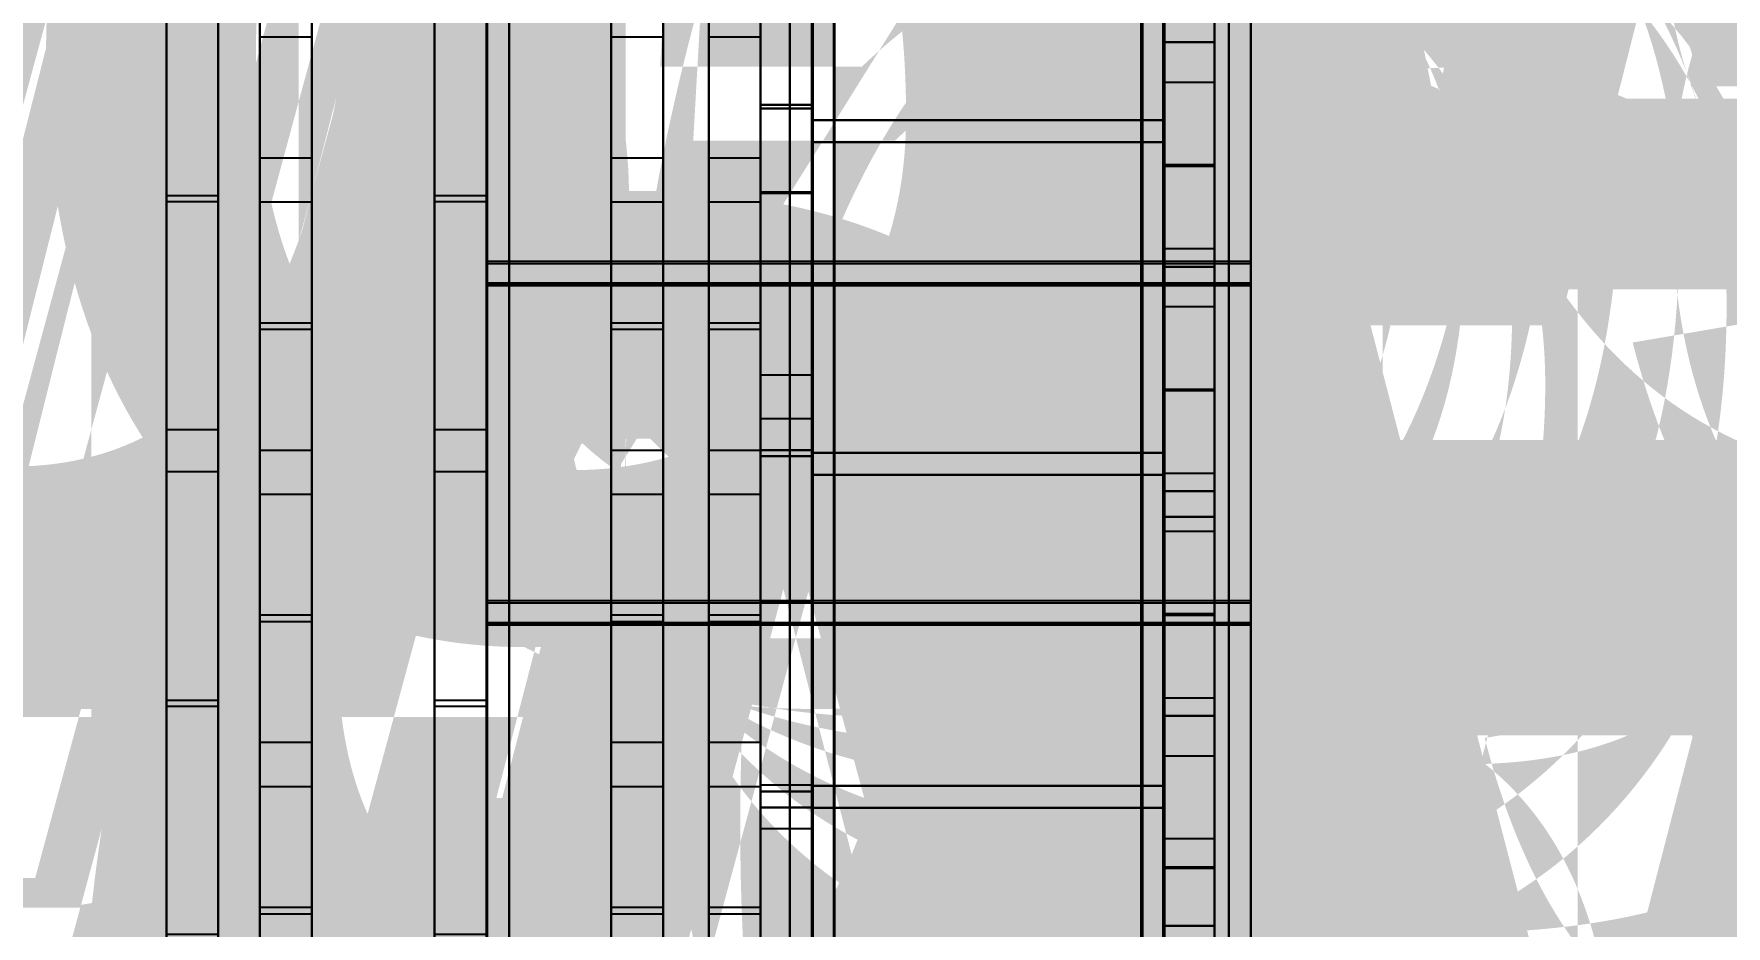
# Model space of a CAD drawing. Header units: inches. Extents: x 29 to 716, y 7 to 470.
# Drawn here: x 309.7 to 425.4, y 171.7 to 232.7 of the extents above; entities that cross this region are included whole.
import ezdxf

# ---------------------------------------------------------------- set-up
doc = ezdxf.new("R2010")
doc.units = ezdxf.units.IN
doc.header["$MEASUREMENT"] = 0
for name, color, linetype in [('FT2', 8, 'CONTINUOUS'), ('n1', 9, 'CONTINUOUS'), ('R1', 4, 'CONTINUOUS'), ('R2', 4, 'CONTINUOUS'), ('RT2', 7, 'CONTINUOUS'), ('W1', 5, 'CONTINUOUS'), ('W2', 5, 'CONTINUOUS')]:
    doc.layers.add(name, color=color, linetype=linetype)

msp = doc.modelspace()

# ---------------------------------------------------------------- linework, layer by layer
at = {"layer": 'FT2'}
for points in [[(328.73, 81.28, 112), (328.73, 344.14, 112), (325.19, 344.14, 112), (325.19, 81.28, 112)], [(325.19, 81.28, 112), (325.19, 344.14, 112), (325.19, 344.14, 110.54), (325.19, 81.28, 110.54)], [(325.19, 81.28, 96), (325.19, 344.14, 96), (328.73, 344.14, 96), (328.73, 81.28, 96)], [(325.19, 81.28, 96), (325.19, 81.28, 97.46), (325.19, 344.14, 97.46), (325.19, 344.14, 96)], [(328.73, 81.28, 112), (328.73, 81.28, 110.54), (328.73, 344.14, 110.54), (328.73, 344.14, 112)], [(328.73, 81.28, 96), (328.73, 344.14, 96), (328.73, 344.14, 97.46), (328.73, 81.28, 97.46)], [(352.73, 81.28, 112), (352.73, 344.14, 112), (349.19, 344.14, 112), (349.19, 81.28, 112)], [(349.19, 81.28, 112), (349.19, 344.14, 112), (349.19, 344.14, 110.54), (349.19, 81.28, 110.54)], [(349.19, 81.28, 96), (349.19, 344.14, 96), (352.73, 344.14, 96), (352.73, 81.28, 96)], [(349.19, 81.28, 96), (349.19, 81.28, 97.46), (349.19, 344.14, 97.46), (349.19, 344.14, 96)], [(352.73, 81.28, 112), (352.73, 81.28, 110.54), (352.73, 344.14, 110.54), (352.73, 344.14, 112)], [(352.73, 81.28, 96), (352.73, 344.14, 96), (352.73, 344.14, 97.46), (352.73, 81.28, 97.46)], [(359.4, 81.28, 112), (359.4, 344.14, 112), (355.85, 344.14, 112), (355.85, 81.28, 112)], [(355.85, 81.28, 112), (355.85, 344.14, 112), (355.85, 344.14, 110.54), (355.85, 81.28, 110.54)], [(355.85, 81.28, 96), (355.85, 344.14, 96), (359.4, 344.14, 96), (359.4, 81.28, 96)], [(355.85, 81.28, 96), (355.85, 81.28, 97.46), (355.85, 344.14, 97.46), (355.85, 344.14, 96)], [(359.4, 81.28, 112), (359.4, 81.28, 110.54), (359.4, 344.14, 110.54), (359.4, 344.14, 112)], [(359.4, 81.28, 96), (359.4, 344.14, 96), (359.4, 344.14, 97.46), (359.4, 81.28, 97.46)], [(328.73, 224.21, 112), (328.73, 232.44, 96.69), (325.19, 232.44, 96.69), (325.19, 224.21, 112)], [(325.19, 224.21, 112), (325.19, 232.44, 96.69), (325.19, 231.16, 96), (325.19, 222.93, 111.31)], [(328.73, 224.21, 112), (328.73, 222.93, 111.31), (328.73, 231.16, 96), (328.73, 232.44, 96.69)], [(352.73, 224.21, 112), (352.73, 232.44, 96.69), (349.19, 232.44, 96.69), (349.19, 224.21, 112)], [(349.19, 224.21, 112), (349.19, 232.44, 96.69), (349.19, 231.16, 96), (349.19, 222.93, 111.31)], [(352.73, 224.21, 112), (352.73, 222.93, 111.31), (352.73, 231.16, 96), (352.73, 232.44, 96.69)], [(359.4, 224.21, 112), (359.4, 232.44, 96.69), (355.85, 232.44, 96.69), (355.85, 224.21, 112)], [(355.85, 224.21, 112), (355.85, 232.44, 96.69), (355.85, 231.16, 96), (355.85, 222.93, 111.31)], [(359.4, 224.21, 112), (359.4, 222.93, 111.31), (359.4, 231.16, 96), (359.4, 232.44, 96.69)], [(325.19, 212.94, 96.69), (325.19, 221.18, 112), (325.19, 222.46, 111.31), (325.19, 214.23, 96)], [(328.73, 212.94, 96.69), (328.73, 214.23, 96), (328.73, 222.46, 111.31), (328.73, 221.18, 112)], [(349.19, 212.94, 96.69), (349.19, 221.18, 112), (349.19, 222.46, 111.31), (349.19, 214.23, 96)], [(352.73, 212.94, 96.69), (352.73, 214.23, 96), (352.73, 222.46, 111.31), (352.73, 221.18, 112)], [(355.85, 212.94, 96.69), (355.85, 221.18, 112), (355.85, 222.46, 111.31), (355.85, 214.23, 96)], [(359.4, 212.94, 96.69), (359.4, 214.23, 96), (359.4, 222.46, 111.31), (359.4, 221.18, 112)], [(328.73, 212.94, 96.69), (328.73, 221.18, 112), (325.19, 221.18, 112), (325.19, 212.94, 96.69)], [(352.73, 212.94, 96.69), (352.73, 221.18, 112), (349.19, 221.18, 112), (349.19, 212.94, 96.69)], [(359.4, 212.94, 96.69), (359.4, 221.18, 112), (355.85, 221.18, 112), (355.85, 212.94, 96.69)], [(328.73, 204.24, 112), (328.73, 212.47, 96.69), (325.19, 212.47, 96.69), (325.19, 204.24, 112)], [(325.19, 204.24, 112), (325.19, 212.47, 96.69), (325.19, 211.19, 96), (325.19, 202.96, 111.31)], [(328.73, 204.24, 112), (328.73, 202.96, 111.31), (328.73, 211.19, 96), (328.73, 212.47, 96.69)], [(352.73, 204.24, 112), (352.73, 212.47, 96.69), (349.19, 212.47, 96.69), (349.19, 204.24, 112)], [(349.19, 204.24, 112), (349.19, 212.47, 96.69), (349.19, 211.19, 96), (349.19, 202.96, 111.31)], [(352.73, 204.24, 112), (352.73, 202.96, 111.31), (352.73, 211.19, 96), (352.73, 212.47, 96.69)], [(359.4, 204.24, 112), (359.4, 212.47, 96.69), (355.85, 212.47, 96.69), (355.85, 204.24, 112)], [(355.85, 204.24, 112), (355.85, 212.47, 96.69), (355.85, 211.19, 96), (355.85, 202.96, 111.31)], [(359.4, 204.24, 112), (359.4, 202.96, 111.31), (359.4, 211.19, 96), (359.4, 212.47, 96.69)], [(325.19, 192.97, 96.69), (325.19, 201.2, 112), (325.19, 202.49, 111.31), (325.19, 194.25, 96)], [(328.73, 192.97, 96.69), (328.73, 194.25, 96), (328.73, 202.49, 111.31), (328.73, 201.2, 112)], [(349.19, 192.97, 96.69), (349.19, 201.2, 112), (349.19, 202.49, 111.31), (349.19, 194.25, 96)], [(352.73, 192.97, 96.69), (352.73, 194.25, 96), (352.73, 202.49, 111.31), (352.73, 201.2, 112)], [(355.85, 192.97, 96.69), (355.85, 201.2, 112), (355.85, 202.49, 111.31), (355.85, 194.25, 96)], [(359.4, 192.97, 96.69), (359.4, 194.25, 96), (359.4, 202.49, 111.31), (359.4, 201.2, 112)], [(328.73, 192.97, 96.69), (328.73, 201.2, 112), (325.19, 201.2, 112), (325.19, 192.97, 96.69)], [(352.73, 192.97, 96.69), (352.73, 201.2, 112), (349.19, 201.2, 112), (349.19, 192.97, 96.69)], [(359.4, 192.97, 96.69), (359.4, 201.2, 112), (355.85, 201.2, 112), (355.85, 192.97, 96.69)], [(328.73, 184.27, 112), (328.73, 192.5, 96.69), (325.19, 192.5, 96.69), (325.19, 184.27, 112)], [(325.19, 184.27, 112), (325.19, 192.5, 96.69), (325.19, 191.22, 96), (325.19, 182.98, 111.31)], [(328.73, 184.27, 112), (328.73, 182.98, 111.31), (328.73, 191.22, 96), (328.73, 192.5, 96.69)], [(352.73, 184.27, 112), (352.73, 192.5, 96.69), (349.19, 192.5, 96.69), (349.19, 184.27, 112)], [(349.19, 184.27, 112), (349.19, 192.5, 96.69), (349.19, 191.22, 96), (349.19, 182.98, 111.31)], [(352.73, 184.27, 112), (352.73, 182.98, 111.31), (352.73, 191.22, 96), (352.73, 192.5, 96.69)], [(359.4, 184.27, 112), (359.4, 192.5, 96.69), (355.85, 192.5, 96.69), (355.85, 184.27, 112)], [(355.85, 184.27, 112), (355.85, 192.5, 96.69), (355.85, 191.22, 96), (355.85, 182.98, 111.31)], [(359.4, 184.27, 112), (359.4, 182.98, 111.31), (359.4, 191.22, 96), (359.4, 192.5, 96.69)], [(325.19, 173, 96.69), (325.19, 181.23, 112), (325.19, 182.52, 111.31), (325.19, 174.28, 96)], [(328.73, 173, 96.69), (328.73, 174.28, 96), (328.73, 182.52, 111.31), (328.73, 181.23, 112)], [(349.19, 173, 96.69), (349.19, 181.23, 112), (349.19, 182.52, 111.31), (349.19, 174.28, 96)], [(352.73, 173, 96.69), (352.73, 174.28, 96), (352.73, 182.52, 111.31), (352.73, 181.23, 112)], [(355.85, 173, 96.69), (355.85, 181.23, 112), (355.85, 182.52, 111.31), (355.85, 174.28, 96)], [(359.4, 173, 96.69), (359.4, 174.28, 96), (359.4, 182.52, 111.31), (359.4, 181.23, 112)], [(328.73, 173, 96.69), (328.73, 181.23, 112), (325.19, 181.23, 112), (325.19, 173, 96.69)], [(352.73, 173, 96.69), (352.73, 181.23, 112), (349.19, 181.23, 112), (349.19, 173, 96.69)], [(359.4, 173, 96.69), (359.4, 181.23, 112), (355.85, 181.23, 112), (355.85, 173, 96.69)], [(328.73, 164.3, 112), (328.73, 172.53, 96.69), (325.19, 172.53, 96.69), (325.19, 164.3, 112)], [(325.19, 164.3, 112), (325.19, 172.53, 96.69), (325.19, 171.24, 96), (325.19, 163.01, 111.31)], [(328.73, 164.3, 112), (328.73, 163.01, 111.31), (328.73, 171.24, 96), (328.73, 172.53, 96.69)], [(352.73, 164.3, 112), (352.73, 172.53, 96.69), (349.19, 172.53, 96.69), (349.19, 164.3, 112)], [(349.19, 164.3, 112), (349.19, 172.53, 96.69), (349.19, 171.24, 96), (349.19, 163.01, 111.31)], [(352.73, 164.3, 112), (352.73, 163.01, 111.31), (352.73, 171.24, 96), (352.73, 172.53, 96.69)], [(359.4, 164.3, 112), (359.4, 172.53, 96.69), (355.85, 172.53, 96.69), (355.85, 164.3, 112)], [(355.85, 164.3, 112), (355.85, 172.53, 96.69), (355.85, 171.24, 96), (355.85, 163.01, 111.31)], [(359.4, 164.3, 112), (359.4, 163.01, 111.31), (359.4, 171.24, 96), (359.4, 172.53, 96.69)]]:
    msp.add_3dface(points, dxfattribs=at)
at = {"layer": 'n1'}
for points in [[(362.9, 347.71, 96), (362.9, 77.84, 96), (359.4, 77.84, 96), (359.4, 347.71, 96)], [(359.4, 77.84, 106), (359.4, 347.71, 106), (359.4, 347.71, 96), (359.4, 77.84, 96)], [(362.9, 77.84, 106), (362.9, 347.71, 106), (359.4, 347.71, 106), (359.4, 77.84, 106)], [(359.4, 347.71, 96), (359.4, 77.84, 96), (359.4, 77.84, 106), (359.4, 347.71, 106)], [(362.9, 347.71, 106), (362.9, 77.84, 106), (362.9, 77.84, 96), (362.9, 347.71, 96)], [(362.9, 77.84, 96), (362.9, 347.71, 96), (362.9, 347.71, 106), (362.9, 77.84, 106)]]:
    msp.add_3dface(points, dxfattribs=at)
at = {"layer": 'R1'}
for points in [[(385.41, 134.32, 112.1), (385.41, 327.44, 112.1), (386.91, 327.44, 112.07), (386.91, 134.32, 112.07)], [(385.49, 327.44, 115.67), (385.49, 134.32, 115.67), (386.99, 134.32, 115.63), (386.99, 327.44, 115.63)], [(386.91, 134.32, 112.07), (386.91, 327.44, 112.07), (386.99, 327.44, 115.63), (386.99, 134.32, 115.63)], [(362.89, 321.09, 112.57), (362.89, 158.34, 112.57), (362.96, 158.34, 116.13), (362.96, 321.09, 116.13)], [(364.39, 321.09, 112.54), (364.39, 158.34, 112.54), (362.89, 158.34, 112.57), (362.89, 321.09, 112.57)], [(364.46, 158.34, 116.1), (364.46, 321.09, 116.1), (362.96, 321.09, 116.13), (362.96, 158.34, 116.13)], [(362.89, 226.78, 112.57), (386.91, 226.78, 112.07), (386.91, 225.28, 112.07), (362.89, 225.28, 112.57)], [(386.99, 226.78, 115.63), (362.96, 226.78, 116.13), (362.96, 225.28, 116.13), (386.99, 225.28, 115.63)], [(362.89, 225.28, 112.57), (386.91, 225.28, 112.07), (386.99, 225.28, 115.63), (362.96, 225.28, 116.13)], [(362.89, 204.04, 112.57), (386.91, 204.04, 112.07), (386.91, 202.54, 112.07), (362.89, 202.54, 112.57)], [(386.99, 204.04, 115.63), (362.96, 204.04, 116.13), (362.96, 202.54, 116.13), (386.99, 202.54, 115.63)], [(362.89, 202.54, 112.57), (386.91, 202.54, 112.07), (386.99, 202.54, 115.63), (362.96, 202.54, 116.13)], [(362.89, 181.3, 112.57), (386.91, 181.3, 112.07), (386.91, 179.8, 112.07), (362.89, 179.8, 112.57)], [(386.99, 181.3, 115.63), (362.96, 181.3, 116.13), (362.96, 179.8, 116.13), (386.99, 179.8, 115.63)], [(362.89, 179.8, 112.57), (386.91, 179.8, 112.07), (386.99, 179.8, 115.63), (362.96, 179.8, 116.13)]]:
    msp.add_3dface(points, dxfattribs=at)
at = {"layer": 'R2'}
for points in [[(340.72, 377.81, 219.94), (340.72, 6.78, 235.42), (340.72, 6.93, 238.98), (340.72, 377.95, 223.5)], [(342.22, 6.93, 238.98), (342.22, 377.95, 223.5), (340.72, 377.95, 223.5), (340.72, 6.93, 238.98)], [(342.22, 377.81, 219.94), (342.22, 6.78, 235.42), (340.72, 6.78, 235.42), (340.72, 377.81, 219.94)], [(391.39, 377.95, 223.5), (391.39, 6.93, 238.98), (392.89, 6.93, 238.98), (392.89, 377.95, 223.5)], [(391.39, 6.78, 235.42), (391.39, 377.81, 219.94), (392.89, 377.81, 219.94), (392.89, 6.78, 235.42)], [(392.89, 6.78, 235.42), (392.89, 377.81, 219.94), (392.89, 377.95, 223.5), (392.89, 6.93, 238.98)], [(361.39, 238.82, 229.3), (361.39, 215.63, 230.27), (362.89, 215.63, 230.27), (362.89, 238.82, 229.3)], [(361.39, 215.48, 226.71), (361.39, 238.67, 225.74), (362.89, 238.67, 225.74), (362.89, 215.48, 226.71)], [(362.89, 215.48, 226.71), (362.89, 238.67, 225.74), (362.89, 238.82, 229.3), (362.89, 215.63, 230.27)], [(392.89, 217.13, 230.21), (340.72, 217.13, 230.21), (340.72, 215.63, 230.27), (392.89, 215.63, 230.27)], [(340.72, 216.98, 226.65), (392.89, 216.98, 226.65), (392.89, 215.48, 226.71), (340.72, 215.48, 226.71)], [(340.72, 215.48, 226.71), (392.89, 215.48, 226.71), (392.89, 215.63, 230.27), (340.72, 215.63, 230.27)], [(361.39, 215.63, 230.27), (361.39, 192.44, 231.24), (362.89, 192.44, 231.24), (362.89, 215.63, 230.27)], [(361.39, 192.29, 227.68), (361.39, 215.48, 226.71), (362.89, 215.48, 226.71), (362.89, 192.29, 227.68)], [(362.89, 192.29, 227.68), (362.89, 215.48, 226.71), (362.89, 215.63, 230.27), (362.89, 192.44, 231.24)], [(392.89, 193.94, 231.18), (340.72, 193.94, 231.18), (340.72, 192.44, 231.24), (392.89, 192.44, 231.24)], [(340.72, 193.79, 227.62), (392.89, 193.79, 227.62), (392.89, 192.29, 227.68), (340.72, 192.29, 227.68)], [(340.72, 192.29, 227.68), (392.89, 192.29, 227.68), (392.89, 192.44, 231.24), (340.72, 192.44, 231.24)], [(361.39, 192.44, 231.24), (361.39, 169.25, 232.21), (362.89, 169.25, 232.21), (362.89, 192.44, 231.24)], [(361.39, 169.1, 228.65), (361.39, 192.29, 227.68), (362.89, 192.29, 227.68), (362.89, 169.1, 228.65)], [(362.89, 169.1, 228.65), (362.89, 192.29, 227.68), (362.89, 192.44, 231.24), (362.89, 169.25, 232.21)]]:
    msp.add_3dface(points, dxfattribs=at)
at = {"layer": 'RT2'}
for points in [[(318.8, 377.81, 223.5), (318.8, 6.78, 238.98), (322.34, 6.78, 238.98), (322.34, 377.81, 223.5)], [(318.8, 377.81, 223.5), (318.8, 377.74, 222.04), (318.8, 6.72, 237.53), (318.8, 6.78, 238.98)], [(322.34, 377.81, 223.5), (322.34, 6.78, 238.98), (322.34, 6.72, 237.53), (322.34, 377.74, 222.04)], [(337.12, 377.81, 223.5), (337.12, 6.78, 238.98), (340.66, 6.78, 238.98), (340.66, 377.81, 223.5)], [(337.12, 377.81, 223.5), (337.12, 377.74, 222.04), (337.12, 6.72, 237.53), (337.12, 6.78, 238.98)], [(340.66, 377.81, 223.5), (340.66, 6.78, 238.98), (340.66, 6.72, 237.53), (340.66, 377.74, 222.04)], [(318.8, 344.31, 208.79), (318.8, 81.28, 219.77), (318.8, 81.34, 221.23), (318.8, 344.37, 210.25)], [(322.34, 344.31, 208.79), (322.34, 81.28, 219.77), (318.8, 81.28, 219.77), (318.8, 344.31, 208.79)], [(322.34, 344.31, 208.79), (322.34, 344.37, 210.25), (322.34, 81.34, 221.23), (322.34, 81.28, 219.77)], [(337.12, 344.31, 208.79), (337.12, 81.28, 219.77), (337.12, 81.34, 221.23), (337.12, 344.37, 210.25)], [(340.66, 344.31, 208.79), (340.66, 81.28, 219.77), (337.12, 81.28, 219.77), (337.12, 344.31, 208.79)], [(340.66, 344.31, 208.79), (340.66, 344.37, 210.25), (340.66, 81.34, 221.23), (340.66, 81.28, 219.77)], [(318.8, 237.23, 229.37), (318.8, 238.21, 228.29), (318.8, 222.61, 214.13), (318.8, 221.63, 215.2)], [(322.34, 237.23, 229.37), (322.34, 221.63, 215.2), (322.34, 222.61, 214.13), (322.34, 238.21, 228.29)], [(337.12, 237.23, 229.37), (337.12, 238.21, 228.29), (337.12, 222.61, 214.13), (337.12, 221.63, 215.2)], [(340.66, 237.23, 229.37), (340.66, 221.63, 215.2), (340.66, 222.61, 214.13), (340.66, 238.21, 228.29)], [(318.8, 237.23, 229.37), (318.8, 221.63, 215.2), (322.34, 221.63, 215.2), (322.34, 237.23, 229.37)], [(337.12, 237.23, 229.37), (337.12, 221.63, 215.2), (340.66, 221.63, 215.2), (340.66, 237.23, 229.37)], [(318.8, 221.2, 215.27), (318.8, 205.65, 230.68), (322.34, 205.65, 230.68), (322.34, 221.2, 215.27)], [(318.8, 221.2, 215.27), (318.8, 220.18, 214.24), (318.8, 204.63, 229.65), (318.8, 205.65, 230.68)], [(322.34, 221.2, 215.27), (322.34, 205.65, 230.68), (322.34, 204.63, 229.65), (322.34, 220.18, 214.24)], [(337.12, 221.2, 215.27), (337.12, 205.65, 230.68), (340.66, 205.65, 230.68), (340.66, 221.2, 215.27)], [(337.12, 221.2, 215.27), (337.12, 220.18, 214.24), (337.12, 204.63, 229.65), (337.12, 205.65, 230.68)], [(340.66, 221.2, 215.27), (340.66, 205.65, 230.68), (340.66, 204.63, 229.65), (340.66, 220.18, 214.24)], [(318.8, 202.74, 230.8), (318.8, 203.72, 229.73), (318.8, 188.11, 215.56), (318.8, 187.14, 216.64)], [(322.34, 202.74, 230.8), (322.34, 187.14, 216.64), (322.34, 188.11, 215.56), (322.34, 203.72, 229.73)], [(337.12, 202.74, 230.8), (337.12, 203.72, 229.73), (337.12, 188.11, 215.56), (337.12, 187.14, 216.64)], [(340.66, 202.74, 230.8), (340.66, 187.14, 216.64), (340.66, 188.11, 215.56), (340.66, 203.72, 229.73)], [(318.8, 202.74, 230.8), (318.8, 187.14, 216.64), (322.34, 187.14, 216.64), (322.34, 202.74, 230.8)], [(337.12, 202.74, 230.8), (337.12, 187.14, 216.64), (340.66, 187.14, 216.64), (340.66, 202.74, 230.8)], [(318.8, 186.71, 216.71), (318.8, 171.16, 232.12), (322.34, 171.16, 232.12), (322.34, 186.71, 216.71)], [(318.8, 186.71, 216.71), (318.8, 185.68, 215.68), (318.8, 170.13, 231.09), (318.8, 171.16, 232.12)], [(322.34, 186.71, 216.71), (322.34, 171.16, 232.12), (322.34, 170.13, 231.09), (322.34, 185.68, 215.68)], [(337.12, 186.71, 216.71), (337.12, 171.16, 232.12), (340.66, 171.16, 232.12), (340.66, 186.71, 216.71)], [(337.12, 186.71, 216.71), (337.12, 185.68, 215.68), (337.12, 170.13, 231.09), (337.12, 171.16, 232.12)], [(340.66, 186.71, 216.71), (340.66, 171.16, 232.12), (340.66, 170.13, 231.09), (340.66, 185.68, 215.68)]]:
    msp.add_3dface(points, dxfattribs=at)
at = {"layer": 'W1'}
for points in [[(362.9, 344.27, 106), (362.9, 82.21, 106), (359.4, 82.21, 106), (359.4, 344.27, 106)], [(359.4, 82.21, 107.5), (359.4, 344.27, 107.5), (359.4, 344.27, 106), (359.4, 82.21, 106)], [(362.9, 82.21, 112.75), (362.9, 344.27, 112.75), (359.4, 344.27, 112.75), (359.4, 82.21, 112.75)], [(359.4, 344.27, 111.25), (359.4, 82.21, 111.25), (359.4, 82.21, 112.75), (359.4, 344.27, 112.75)], [(362.9, 344.27, 107.5), (362.9, 82.21, 107.5), (362.9, 82.21, 106), (362.9, 344.27, 106)], [(362.9, 82.21, 111.25), (362.9, 344.27, 111.25), (362.9, 344.27, 112.75), (362.9, 82.21, 112.75)], [(390.41, 327.44), (390.41, 130.73), (386.91, 130.73), (386.91, 327.44)], [(386.91, 130.73, 1.5), (386.91, 327.44, 1.5), (386.91, 327.44), (386.91, 130.73)], [(390.41, 130.73, 134), (390.41, 327.44, 134), (386.91, 327.44, 134), (386.91, 130.73, 134)], [(386.91, 327.44, 132.5), (386.91, 130.73, 132.5), (386.91, 130.73, 134), (386.91, 327.44, 134)], [(390.41, 327.44, 1.5), (390.41, 130.73, 1.5), (390.41, 130.73), (390.41, 327.44)], [(390.41, 130.73, 132.5), (390.41, 327.44, 132.5), (390.41, 327.44, 134), (390.41, 130.73, 134)], [(390.41, 175.68, 80), (390.41, 271.68, 80), (386.91, 271.68, 80), (386.91, 175.68, 80)], [(386.91, 271.68, 78.5), (386.91, 175.68, 78.5), (386.91, 175.68, 80), (386.91, 271.68, 80)], [(390.41, 271.68, 76.06), (390.41, 175.68, 76.06), (386.91, 175.68, 76.06), (386.91, 271.68, 76.06)], [(386.91, 175.68, 77.56), (386.91, 271.68, 77.56), (386.91, 271.68, 76.06), (386.91, 175.68, 76.06)], [(390.41, 175.68, 76), (390.41, 271.68, 76), (386.91, 271.68, 76), (386.91, 175.68, 76)], [(386.91, 271.68, 74.5), (386.91, 175.68, 74.5), (386.91, 175.68, 76), (386.91, 271.68, 76)], [(390.41, 271.68, 96), (390.41, 175.68, 96), (386.91, 175.68, 96), (386.91, 271.68, 96)], [(386.91, 175.68, 97.5), (386.91, 271.68, 97.5), (386.91, 271.68, 96), (386.91, 175.68, 96)], [(390.41, 175.74, 107.81), (390.41, 271.62, 107.81), (386.91, 271.62, 107.81), (386.91, 175.74, 107.81)], [(386.91, 271.62, 106.31), (386.91, 175.74, 106.31), (386.91, 175.74, 107.81), (386.91, 271.62, 107.81)], [(390.41, 175.68, 78.5), (390.41, 271.68, 78.5), (390.41, 271.68, 80), (390.41, 175.68, 80)], [(390.41, 271.68, 77.56), (390.41, 175.68, 77.56), (390.41, 175.68, 76.06), (390.41, 271.68, 76.06)], [(390.41, 175.68, 74.5), (390.41, 271.68, 74.5), (390.41, 271.68, 76), (390.41, 175.68, 76)], [(390.41, 271.68, 97.5), (390.41, 175.68, 97.5), (390.41, 175.68, 96), (390.41, 271.68, 96)], [(390.41, 175.74, 106.31), (390.41, 271.62, 106.31), (390.41, 271.62, 107.81), (390.41, 175.74, 107.81)], [(390.41, 223.68, 44.67), (390.41, 247.68, 44.67), (386.91, 247.68, 44.67), (386.91, 223.68, 44.67)], [(386.91, 247.68, 43.17), (386.91, 223.68, 43.17), (386.91, 223.68, 44.67), (386.91, 247.68, 44.67)], [(390.41, 223.68, 43.17), (390.41, 247.68, 43.17), (390.41, 247.68, 44.67), (390.41, 223.68, 44.67)], [(386.91, 237.61, 95.36), (386.91, 231.99, 107.17), (386.91, 233.34, 107.81), (386.91, 238.96, 96)], [(390.41, 231.99, 107.17), (390.41, 237.61, 95.36), (390.41, 238.96, 96), (390.41, 233.34, 107.81)], [(390.41, 232.1, 134), (390.41, 232.1, 107.81), (386.91, 232.1, 107.81), (386.91, 232.1, 134)], [(386.91, 230.6, 107.81), (386.91, 230.6, 134), (386.91, 232.1, 134), (386.91, 232.1, 107.81)], [(390.41, 230.6, 134), (390.41, 230.6, 107.81), (390.41, 232.1, 107.81), (390.41, 232.1, 134)], [(386.91, 230.71, 107.17), (386.91, 225.09, 95.36), (386.91, 223.74, 96), (386.91, 229.36, 107.81)], [(390.41, 225.09, 95.36), (390.41, 230.71, 107.17), (390.41, 229.36, 107.81), (390.41, 223.74, 96)], [(390.41, 223.74, 96), (390.41, 229.36, 107.81), (386.91, 229.36, 107.81), (386.91, 223.74, 96)], [(362.9, 227.58, 112.75), (362.9, 227.58, 106), (359.4, 227.58, 106), (359.4, 227.58, 112.75)], [(359.4, 226.08, 106), (359.4, 226.08, 112.75), (359.4, 227.58, 112.75), (359.4, 227.58, 106)], [(362.9, 226.08, 112.75), (362.9, 226.08, 106), (362.9, 227.58, 106), (362.9, 227.58, 112.75)], [(390.41, 223.68, 76), (390.41, 223.68), (386.91, 223.68), (386.91, 223.68, 76)], [(386.91, 222.18), (386.91, 222.18, 76), (386.91, 223.68, 76), (386.91, 223.68)], [(390.41, 223.68, 80), (390.41, 223.68, 76.06), (386.91, 223.68, 76.06), (386.91, 223.68, 80)], [(386.91, 222.18, 76.06), (386.91, 222.18, 80), (386.91, 223.68, 80), (386.91, 223.68, 76.06)], [(390.41, 199.68, 44.67), (390.41, 223.68, 44.67), (386.91, 223.68, 44.67), (386.91, 199.68, 44.67)], [(386.91, 223.68, 43.17), (386.91, 199.68, 43.17), (386.91, 199.68, 44.67), (386.91, 223.68, 44.67)], [(390.41, 218, 107.81), (390.41, 223.62, 96), (386.91, 223.62, 96), (386.91, 218, 107.81)], [(386.91, 222.27, 95.36), (386.91, 216.65, 107.17), (386.91, 218, 107.81), (386.91, 223.62, 96)], [(390.41, 222.18, 76), (390.41, 222.18), (390.41, 223.68), (390.41, 223.68, 76)], [(390.41, 222.18, 80), (390.41, 222.18, 76.06), (390.41, 223.68, 76.06), (390.41, 223.68, 80)], [(390.41, 199.68, 43.17), (390.41, 223.68, 43.17), (390.41, 223.68, 44.67), (390.41, 199.68, 44.67)], [(390.41, 216.65, 107.17), (390.41, 222.27, 95.36), (390.41, 223.62, 96), (390.41, 218, 107.81)], [(390.41, 216.76, 134), (390.41, 216.76, 107.81), (386.91, 216.76, 107.81), (386.91, 216.76, 134)], [(386.91, 215.26, 107.81), (386.91, 215.26, 134), (386.91, 216.76, 134), (386.91, 216.76, 107.81)], [(390.41, 215.26, 134), (390.41, 215.26, 107.81), (390.41, 216.76, 107.81), (390.41, 216.76, 134)], [(386.91, 215.37, 107.17), (386.91, 209.75, 95.36), (386.91, 208.4, 96), (386.91, 214.02, 107.81)], [(390.41, 209.75, 95.36), (390.41, 215.37, 107.17), (390.41, 214.02, 107.81), (390.41, 208.4, 96)], [(390.41, 208.4, 96), (390.41, 214.02, 107.81), (386.91, 214.02, 107.81), (386.91, 208.4, 96)], [(390.41, 202.66, 107.81), (390.41, 208.28, 96), (386.91, 208.28, 96), (386.91, 202.66, 107.81)], [(386.91, 206.92, 95.36), (386.91, 201.31, 107.17), (386.91, 202.66, 107.81), (386.91, 208.28, 96)], [(390.41, 201.31, 107.17), (390.41, 206.92, 95.36), (390.41, 208.28, 96), (390.41, 202.66, 107.81)], [(362.9, 204.24, 112.75), (362.9, 204.24, 106), (359.4, 204.24, 106), (359.4, 204.24, 112.75)], [(359.4, 202.74, 106), (359.4, 202.74, 112.75), (359.4, 204.24, 112.75), (359.4, 204.24, 106)], [(362.9, 202.74, 112.75), (362.9, 202.74, 106), (362.9, 204.24, 106), (362.9, 204.24, 112.75)], [(390.41, 201.42, 134), (390.41, 201.42, 107.81), (386.91, 201.42, 107.81), (386.91, 201.42, 134)], [(386.91, 199.92, 107.81), (386.91, 199.92, 134), (386.91, 201.42, 134), (386.91, 201.42, 107.81)], [(390.41, 199.92, 134), (390.41, 199.92, 107.81), (390.41, 201.42, 107.81), (390.41, 201.42, 134)], [(386.91, 200.03, 107.17), (386.91, 194.41, 95.36), (386.91, 193.06, 96), (386.91, 198.68, 107.81)], [(390.41, 199.68, 76), (390.41, 199.68), (386.91, 199.68), (386.91, 199.68, 76)], [(386.91, 198.18), (386.91, 198.18, 76), (386.91, 199.68, 76), (386.91, 199.68)], [(390.41, 199.68, 80), (390.41, 199.68, 76.06), (386.91, 199.68, 76.06), (386.91, 199.68, 80)], [(386.91, 198.18, 76.06), (386.91, 198.18, 80), (386.91, 199.68, 80), (386.91, 199.68, 76.06)], [(390.41, 175.68, 44.67), (390.41, 199.68, 44.67), (386.91, 199.68, 44.67), (386.91, 175.68, 44.67)], [(386.91, 199.68, 43.17), (386.91, 175.68, 43.17), (386.91, 175.68, 44.67), (386.91, 199.68, 44.67)], [(390.41, 194.41, 95.36), (390.41, 200.03, 107.17), (390.41, 198.68, 107.81), (390.41, 193.06, 96)], [(390.41, 198.18, 76), (390.41, 198.18), (390.41, 199.68), (390.41, 199.68, 76)], [(390.41, 198.18, 80), (390.41, 198.18, 76.06), (390.41, 199.68, 76.06), (390.41, 199.68, 80)], [(390.41, 175.68, 43.17), (390.41, 199.68, 43.17), (390.41, 199.68, 44.67), (390.41, 175.68, 44.67)], [(390.41, 193.06, 96), (390.41, 198.68, 107.81), (386.91, 198.68, 107.81), (386.91, 193.06, 96)], [(390.41, 187.32, 107.81), (390.41, 192.94, 96), (386.91, 192.94, 96), (386.91, 187.32, 107.81)], [(386.91, 191.58, 95.36), (386.91, 185.96, 107.17), (386.91, 187.32, 107.81), (386.91, 192.94, 96)], [(390.41, 185.96, 107.17), (390.41, 191.58, 95.36), (390.41, 192.94, 96), (390.41, 187.32, 107.81)], [(390.41, 186.08, 134), (390.41, 186.08, 107.81), (386.91, 186.08, 107.81), (386.91, 186.08, 134)], [(386.91, 184.58, 107.81), (386.91, 184.58, 134), (386.91, 186.08, 134), (386.91, 186.08, 107.81)], [(390.41, 184.58, 134), (390.41, 184.58, 107.81), (390.41, 186.08, 107.81), (390.41, 186.08, 134)], [(386.91, 184.69, 107.17), (386.91, 179.07, 95.36), (386.91, 177.71, 96), (386.91, 183.33, 107.81)], [(390.41, 179.07, 95.36), (390.41, 184.69, 107.17), (390.41, 183.33, 107.81), (390.41, 177.71, 96)], [(390.41, 177.71, 96), (390.41, 183.33, 107.81), (386.91, 183.33, 107.81), (386.91, 177.71, 96)], [(362.9, 180.9, 112.75), (362.9, 180.9, 106), (359.4, 180.9, 106), (359.4, 180.9, 112.75)], [(359.4, 179.4, 106), (359.4, 179.4, 112.75), (359.4, 180.9, 112.75), (359.4, 180.9, 106)], [(362.9, 179.4, 112.75), (362.9, 179.4, 106), (362.9, 180.9, 106), (362.9, 180.9, 112.75)], [(386.91, 177.24, 134), (386.91, 177.24, 96), (386.91, 175.74, 96), (386.91, 175.74, 134)], [(390.41, 177.24, 96), (390.41, 177.24, 134), (390.41, 175.74, 134), (390.41, 175.74, 96)], [(390.41, 175.74, 96), (390.41, 175.74, 134), (386.91, 175.74, 134), (386.91, 175.74, 96)], [(390.41, 175.68, 134), (390.41, 175.68), (386.91, 175.68), (386.91, 175.68, 134)], [(386.91, 174.18), (386.91, 174.18, 134), (386.91, 175.68, 134), (386.91, 175.68)], [(390.41, 175.68, 96), (390.41, 171.74, 96), (386.91, 171.74, 96), (386.91, 175.68, 96)], [(386.91, 171.74, 97.5), (386.91, 175.68, 97.5), (386.91, 175.68, 96), (386.91, 171.74, 96)], [(390.41, 171.74, 44.67), (390.41, 175.68, 44.67), (386.91, 175.68, 44.67), (386.91, 171.74, 44.67)], [(386.91, 175.68, 43.17), (386.91, 171.74, 43.17), (386.91, 171.74, 44.67), (386.91, 175.68, 44.67)], [(390.41, 171.74, 89.33), (390.41, 175.68, 89.33), (386.91, 175.68, 89.33), (386.91, 171.74, 89.33)], [(386.91, 175.68, 87.83), (386.91, 171.74, 87.83), (386.91, 171.74, 89.33), (386.91, 175.68, 89.33)], [(390.41, 174.18, 134), (390.41, 174.18), (390.41, 175.68), (390.41, 175.68, 134)], [(390.41, 175.68, 97.5), (390.41, 171.74, 97.5), (390.41, 171.74, 96), (390.41, 175.68, 96)], [(390.41, 171.74, 43.17), (390.41, 175.68, 43.17), (390.41, 175.68, 44.67), (390.41, 171.74, 44.67)], [(390.41, 171.74, 87.83), (390.41, 175.68, 87.83), (390.41, 175.68, 89.33), (390.41, 171.74, 89.33)], [(386.91, 173.24, 134), (386.91, 173.24), (386.91, 171.74), (386.91, 171.74, 134)], [(390.41, 173.24), (390.41, 173.24, 134), (390.41, 171.74, 134), (390.41, 171.74)], [(390.41, 171.74), (390.41, 171.74, 134), (386.91, 171.74, 134), (386.91, 171.74)]]:
    msp.add_3dface(points, dxfattribs=at)
at = {"layer": 'W2'}
for points in [[(362.9, 347.81, 112.75), (362.9, 77.74, 112.75), (359.4, 77.74, 112.75), (359.4, 347.81, 112.75)], [(359.4, 77.74, 114.25), (359.4, 347.81, 114.25), (359.4, 347.81, 112.75), (359.4, 77.74, 112.75)], [(362.9, 77.74, 232.46), (362.9, 347.81, 221.19), (359.4, 347.81, 221.19), (359.4, 77.74, 232.46)], [(359.4, 347.74, 219.69), (359.4, 77.68, 230.96), (359.4, 77.74, 232.46), (359.4, 347.81, 221.19)], [(362.9, 347.81, 114.25), (362.9, 77.74, 114.25), (362.9, 77.74, 112.75), (362.9, 347.81, 112.75)], [(362.9, 77.68, 230.96), (362.9, 347.74, 219.69), (362.9, 347.81, 221.19), (362.9, 77.74, 232.46)], [(362.9, 107.82, 194.75), (362.9, 251.82, 194.75), (359.4, 251.82, 194.75), (359.4, 107.82, 194.75)], [(359.4, 251.82, 193.25), (359.4, 107.82, 193.25), (359.4, 107.82, 194.75), (359.4, 251.82, 194.75)], [(362.9, 251.82, 190.81), (362.9, 107.82, 190.81), (359.4, 107.82, 190.81), (359.4, 251.82, 190.81)], [(359.4, 107.82, 192.31), (359.4, 251.82, 192.31), (359.4, 251.82, 190.81), (359.4, 107.82, 190.81)], [(362.9, 107.82, 190.75), (362.9, 251.82, 190.75), (359.4, 251.82, 190.75), (359.4, 107.82, 190.75)], [(359.4, 251.82, 189.25), (359.4, 107.82, 189.25), (359.4, 107.82, 190.75), (359.4, 251.82, 190.75)], [(362.9, 251.82, 208.75), (362.9, 107.82, 208.75), (359.4, 107.82, 208.75), (359.4, 251.82, 208.75)], [(359.4, 107.82, 210.25), (359.4, 251.82, 210.25), (359.4, 251.82, 208.75), (359.4, 107.82, 208.75)], [(362.9, 227.82, 172.61), (362.9, 251.82, 172.61), (359.4, 251.82, 172.61), (359.4, 227.82, 172.61)], [(359.4, 251.82, 171.11), (359.4, 227.82, 171.11), (359.4, 227.82, 172.61), (359.4, 251.82, 172.61)], [(362.9, 107.82, 193.25), (362.9, 251.82, 193.25), (362.9, 251.82, 194.75), (362.9, 107.82, 194.75)], [(362.9, 251.82, 192.31), (362.9, 107.82, 192.31), (362.9, 107.82, 190.81), (362.9, 251.82, 190.81)], [(362.9, 107.82, 189.25), (362.9, 251.82, 189.25), (362.9, 251.82, 190.75), (362.9, 107.82, 190.75)], [(362.9, 251.82, 210.25), (362.9, 107.82, 210.25), (362.9, 107.82, 208.75), (362.9, 251.82, 208.75)], [(362.9, 227.82, 171.11), (362.9, 251.82, 171.11), (362.9, 251.82, 172.61), (362.9, 227.82, 172.61)], [(359.4, 235.6, 225.04), (359.4, 223.11, 207.87), (359.4, 221.89, 208.75), (359.4, 234.38, 225.92)], [(362.9, 223.11, 207.87), (362.9, 235.6, 225.04), (362.9, 234.38, 225.92), (362.9, 221.89, 208.75)], [(362.9, 221.89, 208.75), (362.9, 234.38, 225.92), (359.4, 234.38, 225.92), (359.4, 221.89, 208.75)], [(362.9, 227.82, 190.75), (362.9, 227.82, 112.75), (359.4, 227.82, 112.75), (359.4, 227.82, 190.75)], [(359.4, 226.32, 112.75), (359.4, 226.32, 190.75), (359.4, 227.82, 190.75), (359.4, 227.82, 112.75)], [(362.9, 227.82, 194.75), (362.9, 227.82, 190.81), (359.4, 227.82, 190.81), (359.4, 227.82, 194.75)], [(359.4, 226.32, 190.81), (359.4, 226.32, 194.75), (359.4, 227.82, 194.75), (359.4, 227.82, 190.81)], [(362.9, 203.82, 172.61), (362.9, 227.82, 172.61), (359.4, 227.82, 172.61), (359.4, 203.82, 172.61)], [(359.4, 227.82, 171.11), (359.4, 203.82, 171.11), (359.4, 203.82, 172.61), (359.4, 227.82, 172.61)], [(362.9, 226.32, 190.75), (362.9, 226.32, 112.75), (362.9, 227.82, 112.75), (362.9, 227.82, 190.75)], [(362.9, 226.32, 194.75), (362.9, 226.32, 190.81), (362.9, 227.82, 190.81), (362.9, 227.82, 194.75)], [(362.9, 203.82, 171.11), (362.9, 227.82, 171.11), (362.9, 227.82, 172.61), (362.9, 203.82, 172.61)], [(362.9, 209.37, 226.97), (362.9, 221.77, 208.75), (359.4, 221.77, 208.75), (359.4, 209.37, 226.97)], [(359.4, 220.54, 207.91), (359.4, 208.13, 226.12), (359.4, 209.37, 226.97), (359.4, 221.77, 208.75)], [(362.9, 208.13, 226.12), (362.9, 220.54, 207.91), (362.9, 221.77, 208.75), (362.9, 209.37, 226.97)], [(359.4, 207.61, 226.25), (359.4, 195.12, 207.91), (359.4, 193.88, 208.75), (359.4, 206.37, 227.09)], [(362.9, 195.12, 207.91), (362.9, 207.61, 226.25), (362.9, 206.37, 227.09), (362.9, 193.88, 208.75)], [(362.9, 193.88, 208.75), (362.9, 206.37, 227.09), (359.4, 206.37, 227.09), (359.4, 193.88, 208.75)], [(362.9, 203.82, 190.75), (362.9, 203.82, 112.75), (359.4, 203.82, 112.75), (359.4, 203.82, 190.75)], [(359.4, 202.32, 112.75), (359.4, 202.32, 190.75), (359.4, 203.82, 190.75), (359.4, 203.82, 112.75)], [(362.9, 203.82, 194.75), (362.9, 203.82, 190.81), (359.4, 203.82, 190.81), (359.4, 203.82, 194.75)], [(359.4, 202.32, 190.81), (359.4, 202.32, 194.75), (359.4, 203.82, 194.75), (359.4, 203.82, 190.81)], [(362.9, 179.82, 172.61), (362.9, 203.82, 172.61), (359.4, 203.82, 172.61), (359.4, 179.82, 172.61)], [(359.4, 203.82, 171.11), (359.4, 179.82, 171.11), (359.4, 179.82, 172.61), (359.4, 203.82, 172.61)], [(362.9, 202.32, 190.75), (362.9, 202.32, 112.75), (362.9, 203.82, 112.75), (362.9, 203.82, 190.75)], [(362.9, 202.32, 194.75), (362.9, 202.32, 190.81), (362.9, 203.82, 190.81), (362.9, 203.82, 194.75)], [(362.9, 179.82, 171.11), (362.9, 203.82, 171.11), (362.9, 203.82, 172.61), (362.9, 179.82, 172.61)], [(362.9, 181.36, 228.14), (362.9, 193.77, 208.75), (359.4, 193.77, 208.75), (359.4, 181.36, 228.14)], [(359.4, 192.5, 207.94), (359.4, 180.1, 227.33), (359.4, 181.36, 228.14), (359.4, 193.77, 208.75)], [(362.9, 180.1, 227.33), (362.9, 192.5, 207.94), (362.9, 193.77, 208.75), (362.9, 181.36, 228.14)], [(362.9, 179.82, 190.75), (362.9, 179.82, 112.75), (359.4, 179.82, 112.75), (359.4, 179.82, 190.75)], [(359.4, 178.32, 112.75), (359.4, 178.32, 190.75), (359.4, 179.82, 190.75), (359.4, 179.82, 112.75)], [(362.9, 179.82, 194.75), (362.9, 179.82, 190.81), (359.4, 179.82, 190.81), (359.4, 179.82, 194.75)], [(359.4, 178.32, 190.81), (359.4, 178.32, 194.75), (359.4, 179.82, 194.75), (359.4, 179.82, 190.81)], [(362.9, 155.82, 172.61), (362.9, 179.82, 172.61), (359.4, 179.82, 172.61), (359.4, 155.82, 172.61)], [(359.4, 179.82, 171.11), (359.4, 155.82, 171.11), (359.4, 155.82, 172.61), (359.4, 179.82, 172.61)], [(359.4, 179.62, 227.45), (359.4, 167.14, 207.94), (359.4, 165.87, 208.75), (359.4, 178.36, 228.26)], [(362.9, 178.32, 190.75), (362.9, 178.32, 112.75), (362.9, 179.82, 112.75), (362.9, 179.82, 190.75)], [(362.9, 178.32, 194.75), (362.9, 178.32, 190.81), (362.9, 179.82, 190.81), (362.9, 179.82, 194.75)], [(362.9, 155.82, 171.11), (362.9, 179.82, 171.11), (362.9, 179.82, 172.61), (362.9, 155.82, 172.61)], [(362.9, 167.14, 207.94), (362.9, 179.62, 227.45), (362.9, 178.36, 228.26), (362.9, 165.87, 208.75)], [(362.9, 165.87, 208.75), (362.9, 178.36, 228.26), (359.4, 178.36, 228.26), (359.4, 165.87, 208.75)]]:
    msp.add_3dface(points, dxfattribs=at)

# ---------------------------------------------------------------- texts
at = {"layer": 'n1t'}
for s, p in [('W68', (362.9, 212.77, 109.94)), ('W79', (62.35, 149.81, 99.94)), ('W80', (65.86, 95.66, 99.94)), ('W67', (359.39, 84.02, 99.94)), ('W75', (210.87, 77.78, 109.94))]:
    msp.add_text(s, height=120, dxfattribs=at).set_placement(p)
at = {"layer": 'R1t'}
for s, p in [('R8', (370.9, 142.24, 116.5)), ('R1', (364.93, 108.24, 116.09))]:
    msp.add_text(s, height=120, dxfattribs=at).set_placement(p)
at = {"layer": 'R2t'}
for s, p in [('R10', (58.46, 192.29, 239.36)), ('R9', (366.77, 192.29, 239.36))]:
    msp.add_text(s, height=120, dxfattribs=at).set_placement(p)
at = {"layer": 'W1t'}
for s, p in [('W74', (390.41, 229.09, 137.94)), ('W71', (362.9, 213.24, 116.69)), ('W12', (374.9, 130.73, 137.94)), ('W21', (370.46, 108.24, 137.94)), ('W78', (65.85, 100.16, 91.94)), ('W13', (376.69, 82.24, 137.94)), ('W76', (212.62, 77.78, 116.69)), ('W10', (386.93, 61.9, 137.94))]:
    msp.add_text(s, height=120, dxfattribs=at).set_placement(p)
at = {"layer": 'W2t'}
for s, p in [('W5', (362.9, 212.77, 236.4)), ('W17', (65.9, 195.51, 237.84)), ('W3', (116.76, 188.25, 212.69)), ('W59', (168.49, 188.25, 212.69)), ('W58', (174, 187.68, 212.69)), ('W57', (179.27, 185.96, 212.69)), ('W56', (184.07, 183.19, 212.69)), ('W55', (188.19, 179.49, 212.69)), ('W54', (191.44, 175, 212.69)), ('W18', (121.85, 172.97, 212.69)), ('W53', (193.7, 169.94, 212.69)), ('W48', (194.73, 164.21, 212.69)), ('W19', (158.38, 161.23, 212.69)), ('W60', (198.4, 121.24, 212.69)), ('W6', (277.12, 77.78, 236.44)), ('W1', (198.4, 60.47, 241.4))]:
    msp.add_text(s, height=120, dxfattribs=at).set_placement(p)

doc.saveas('drawing.dxf')
